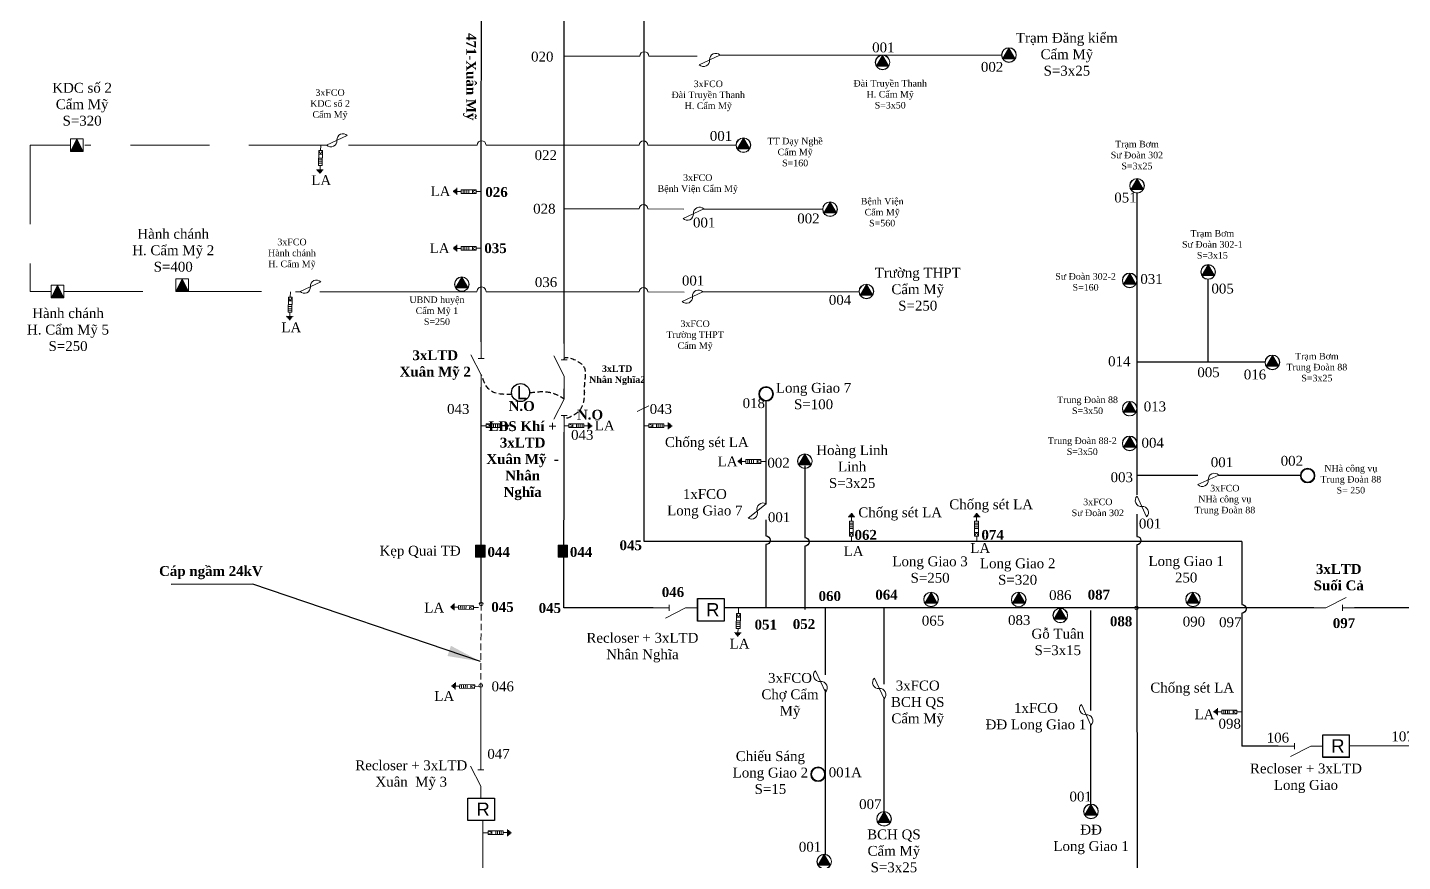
# Model space of a CAD drawing. Header units: inches. Extents: x 4393 to 9189, y -189 to 2360.
# Drawn here: x 8111.3 to 8215.7, y 1156.7 to 1220.1 of the extents above; entities that cross this region are included whole.
import ezdxf
from ezdxf.enums import TextEntityAlignment as Align

# ---------------------------------------------------------------- set-up
doc = ezdxf.new("R2010")
doc.units = ezdxf.units.IN
doc.header["$MEASUREMENT"] = 0
doc.linetypes.add('DASHED', pattern=[0.75, 0.5, -0.25])
for name, color, linetype, lineweight in [('Day 22kV', 1, 'Continuous', 25), ('TBA', 5, 'Continuous', 18), ('Text', 7, 'Continuous', 15), ('Thiet bi', 3, 'Continuous', 18)]:
    doc.layers.add(name, color=color, linetype=linetype, lineweight=lineweight)
doc.layers.add('TEXT477TANPHU', color=7, linetype='Continuous')
doc.styles.get("Standard").update_dxf_attribs({"font": 'arial.ttf'})
doc.styles.add('TimeNRoman', font='times.ttf')
doc.styles.add('TimeNRoman-B', font='timesbd.ttf')
doc.dimstyles.get("Standard").update_dxf_attribs({"dimtxt": 0.18, "dimasz": 0.18, "dimexe": 0.18, "dimexo": 0.0625, "dimgap": 0.09, "dimtad": 0, "dimtih": 1, "dimtoh": 1, "dimdec": 4, "dimzin": 0, "dimdsep": 46, "dimtxsty": 'Standard', "dimcen": 0.09, "dimadec": 0, "dimazin": 0, "dimtfac": 1, "dimtdec": 4, "dimtofl": 0, "dimtmove": 0, "dimatfit": 3, "dimfxl": 1, "dimtolj": 1, "dimtzin": 0, "dimarcsym": 0})

# ---------------------------------------------------------------- blocks, each defined once
blk = doc.blocks.new('ALTD')
at = {"color": 0}
for points in [[(3.38, 1.08), (1.27, 0), (0, 0)], [(2.99, 0.31), (2.99, -0.31)], [(2.99, 0), (4.73, 0)]]:
    blk.add_lwpolyline(points, dxfattribs=at)
blk = doc.blocks.new('FCO')
at = {"color": 0}
blk.add_lwpolyline([(0, 0, 0.707499), (1.13, 0.53, -0.707499), (2.26, 1.05, -5.301682)], format="xyb", dxfattribs=at)
blk.add_lwpolyline([(0, 0), (2.26, 1.05)], dxfattribs=at)
blk = doc.blocks.new('TBA 3P')
h = blk.add_hatch(color=4)
h.set_gradient(color1=(0, 0, 255), one_color=1, tint=1, name='INVSPHERICAL')
h.paths.add_polyline_path([(-0.01, 1.58), (0, 1.6, 0.414214), (-0.8, 0.8, 0.131652), (-0.69, 0.4), (-0.68, 0.42, -0.12747), (-0.78, 0.8, -0.409402)])
h = blk.add_hatch(color=4)
h.set_gradient(color1=(0, 0, 255), one_color=1, tint=1, name='INVSPHERICAL')
h.paths.add_polyline_path([(0.8, 0.8, 1), (-0.8, 0.8, 1)])
h.paths.add_polyline_path([(-0.78, 0.8, -1), (0.78, 0.8, -1)], flags=16)
h = blk.add_hatch(color=4)
h.set_gradient(color1=(0, 0, 255), one_color=1, tint=1, name='SPHERICAL')
h.paths.add_polyline_path([(0, 1.6), (0.01, 1.58, -0.409402), (0.78, 0.8, -0.12747), (0.68, 0.42), (0.69, 0.4, 0.131652), (0.8, 0.8, 0.414214)])
h = blk.add_hatch()
h.set_pattern_fill('AR-HBONE', color=4, scale=0.25, style=0)
h.paths.add_polyline_path([(0.69, 0.4), (0.67, 0.4, -0.566432), (-0.67, 0.4), (-0.69, 0.4, 0.57735)])
at = {"color": 0}
blk.add_lwpolyline([(0, 1.6, 0, 1.39, 0), (0, 0.4, 0, 0, 0)], format="xyseb", dxfattribs=at)
blk.add_lwpolyline([(-0.69, 0.4), (0.69, 0.4), (0, 1.6)], close=True, dxfattribs=at)
for radius in [0.8, 0.778]:
    blk.add_circle((0, 0.8), radius, dxfattribs=at)
blk = doc.blocks.new('TBA 1000')
at = {"color": 0}
blk.add_lwpolyline([(0, 1.39, 0, 1.39, 0), (0, 0, 0, 0, 0)], format="xyseb", dxfattribs=at)
for points in [[(-0.69, 0), (0.69, 0), (0, 1.39)], [(-0.69, 1.39), (0.69, 1.39), (0.69, 0), (-0.69, 0)]]:
    blk.add_lwpolyline(points, close=True, dxfattribs=at)
blk = doc.blocks.new('TBA 1P')
h = blk.add_hatch(color=4)
h.set_gradient(color1=(0, 0, 255), one_color=1, tint=1, name='SPHERICAL')
h.paths.add_polyline_path([(0.8, 0.8, 1), (-0.8, 0.8, 1)])
h.paths.add_polyline_path([(-0.77, 0.8, -1), (0.77, 0.8, -1)], flags=16)
at = {"color": 0}
for radius in [0.8, 0.769, 0.759, 0.759, 0.748, 0.737, 0.726, 0.715]:
    blk.add_circle((0, 0.8), radius, dxfattribs=at)
blk = doc.blocks.new('Re')
at = {"layer": 'Day 22kV', "color": 0}
blk.add_lwpolyline([(1873.29, 178.55), (1883.26, 178.55), (1883.26, 170.06), (1873.29, 170.06)], close=True, dxfattribs=at)
at = {"layer": 'TEXT477TANPHU', "color": 7, "true_color": 0xffffff, "insert": (1876.47, 176.87), "char_height": 5, "attachment_point": 1}
blk.add_mtext_dynamic_manual_height_columns('R', width=1.1505, gutter_width=1, heights=[0], dxfattribs=at)
blk = doc.blocks.new('LA')
at = {"color": 0}
for p, q in [((0.33, -2.28), (0.53, -2.69)), ((0.33, -2.28), (0.74, -2.28)), ((0.33, -3.92), (0.33, -2.28)), ((0.33, -2.69), (0.74, -2.69)), ((0.52, -1.72), (0.52, -2.28)), ((0.53, -2.69), (0.74, -2.28)), ((0.74, -2.28), (0.74, -3.92)), ((0.88, -4.39), (0.14, -4.39)), ((0.22, -4.48), (0.8, -4.48)), ((0.33, -3.1), (0.74, -3.1)), ((0.33, -3.3), (0.74, -3.3)), ((0.33, -3.51), (0.74, -3.51)), ((0.33, -3.71), (0.74, -3.71)), ((0.74, -3.92), (0.33, -3.92)), ((0.53, -3.92), (0.53, -4.39)), ((0.3, -4.58), (0.72, -4.58)), ((0.38, -4.67), (0.64, -4.67)), ((0.46, -4.77), (0.56, -4.77))]:
    blk.add_line(p, q, dxfattribs=at)
blk = doc.blocks.new('LBS khí')
blk.add_circle((1.09, -1.12), 3.4)
at = {"layer": 'TEXT477TANPHU', "color": 7, "true_color": 0xffffff, "insert": (-0.34, 1.36), "char_height": 5, "attachment_point": 1}
blk.add_mtext_dynamic_manual_height_columns('L', width=1.1505, gutter_width=1, heights=[0], dxfattribs=at)

msp = doc.modelspace()

# ---------------------------------------------------------------- hatches: boundary and pattern name
at = {"layer": 'Text', "lineweight": 15}
h = msp.add_hatch(dxfattribs=at)
h.set_pattern_fill('ANSI38', color=4, scale=0.5, style=0)
h.set_pattern_definition([(45, (8002.34644, 292.472746), (-0.044194174, 0.044194174), []), (135, (8002.34644, 292.472746), (-0.1325825215, 0.044194174), [0.15625, -0.09375])])
h.paths.add_polyline_path([(8146.06, 1180.78), (8145.33, 1180.78), (8145.33, 1179.87), (8146.06, 1179.87)])
h = msp.add_hatch(dxfattribs=at)
h.set_pattern_fill('ANSI38', color=4, scale=0.5, style=0)
h.set_pattern_definition([(45, (8008.61077, 292.47188), (-0.044194174, 0.044194174), []), (135, (8008.61077, 292.47188), (-0.1325825215, 0.044194174), [0.15625, -0.09375])])
h.paths.add_polyline_path([(8152.32, 1180.78), (8151.59, 1180.78), (8151.59, 1179.87), (8152.32, 1179.87)])

# ---------------------------------------------------------------- linework, layer by layer
at = {"color": 30, "linetype": 'DASHED', "lineweight": 15}
msp.add_line((8145.75, 1176.31), (8145.72, 1170.11), dxfattribs=at)
at = {"color": 1, "lineweight": 30}
msp.add_line((8158.82, 1176.01), (8152.04, 1176.01), dxfattribs=at)
at = {"layer": 'Day 22kV', "color": 6, "linetype": 'DASHED', "lineweight": 15, "ltscale": 12}
for p, q in [((8111.5, 1211.19), (8111.5, 1200.06)), ((8111.5, 1200.06), (8113.09, 1200.06))]:
    msp.add_line(p, q, dxfattribs=at)
at = {"layer": 'Day 22kV', "color": 30, "lineweight": 30}
for points in [[(8145.76, 1196.23), (8145.78, 1235.95)], [(8145.75, 1176.31), (8145.76, 1192.8)]]:
    msp.add_lwpolyline(points, dxfattribs=at)
at = {"layer": 'Day 22kV', "lineweight": 30}
for points in [[(8152.05, 1196.1), (8152.05, 1228.79), (8152.05, 1234.86)], [(8167.39, 1183.92), (8167.39, 1191.72)], [(8171.9, 1170.92), (8171.9, 1176.01)], [(8176.35, 1170.22), (8176.35, 1176.01)], [(8192.07, 1168.22), (8192.07, 1175.82)], [(8311.11, 1176.01), (8212.1, 1176.01)], [(8171.9, 1157.28), (8171.9, 1169.81)], [(8176.35, 1160.53), (8176.35, 1169.1)], [(8192.07, 1161.11), (8192.07, 1167.11)]]:
    msp.add_lwpolyline(points, dxfattribs=at)
at = {"layer": 'Day 22kV', "color": 5, "lineweight": 30}
for points in [[(8158.12, 1181.06), (8158.12, 1226.21)], [(8203.53, 1181.07), (8158.12, 1181.06)], [(8206.3, 1165.51), (8203.53, 1165.51)], [(8308.11, 1165.39), (8211.7, 1165.52)]]:
    msp.add_lwpolyline(points, dxfattribs=at)
at = {"layer": 'Day 22kV', "color": 6, "lineweight": 15}
for points in [[(8152.05, 1217.95), (8157.8, 1217.95, -0.983539), (8158.49, 1217.95), (8162.16, 1217.95)], [(8135.67, 1211.19), (8145.44, 1211.19, -0.983539), (8146.12, 1211.19), (8152.85, 1211.19)], [(8152.51, 1211.18), (8157.74, 1211.18, -0.983539), (8158.42, 1211.18), (8165.15, 1211.18)], [(8152.05, 1206.34), (8157.74, 1206.34, -0.983539), (8158.42, 1206.34), (8161.14, 1206.33)], [(8133.5, 1200.04), (8145.43, 1200.04, -1.066256), (8146.12, 1200.04), (8152.05, 1200.04)], [(8152.05, 1200.04), (8157.74, 1200.04, -0.983539), (8158.42, 1200.04), (8161.17, 1200.01)]]:
    msp.add_lwpolyline(points, format="xyb", dxfattribs=at)
at = {"layer": 'Day 22kV', "lineweight": 15}
msp.add_lwpolyline([(8163.83, 1218.03), (8185.29, 1218.03)], dxfattribs=at)
at = {"layer": 'Day 22kV', "color": 6, "linetype": 'DASHED', "lineweight": 15, "ltscale": 12}
for points in [[(8114.56, 1211.19), (8111.5, 1211.19)], [(8134.11, 1211.19), (8115.65, 1211.19)], [(8114.06, 1200.06), (8131.99, 1200.06)]]:
    msp.add_lwpolyline(points, dxfattribs=at)
at = {"layer": 'Day 22kV', "color": 1, "lineweight": 30}
for points in [[(8195.57, 1184.6), (8195.57, 1207.57)], [(8200.97, 1194.68), (8200.97, 1200.99)], [(8205.29, 1194.68), (8195.57, 1194.68)], [(8152.05, 1191.89), (8152.05, 1192.67)], [(8152.04, 1176.01), (8152.05, 1189.38)], [(8195.57, 1186.11), (8200.18, 1186.11)], [(8201.77, 1186.11), (8208.01, 1186.11)]]:
    msp.add_lwpolyline(points, dxfattribs=at)
at = {"layer": 'Day 22kV', "color": 6, "lineweight": 15}
for points in [[(8162.63, 1206.33), (8171.69, 1206.32)], [(8131.64, 1200.04), (8132.01, 1200.04)], [(8162.59, 1200.04), (8174.45, 1200.04)]]:
    msp.add_lwpolyline(points, dxfattribs=at)
at = {"layer": 'Day 22kV', "lineweight": 30}
for points in [[(8170.34, 1186.82), (8170.34, 1181.36, -0.983539), (8170.34, 1180.7), (8170.34, 1175.89)], [(8167.38, 1182.7), (8167.38, 1181.48, -0.983539), (8167.38, 1180.82), (8167.38, 1176.01)], [(8195.55, 1183.13), (8195.55, 1181.45, -0.983539), (8195.55, 1180.8), (8195.57, 1152.31)]]:
    msp.add_lwpolyline(points, format="xyb", dxfattribs=at)
at = {"layer": 'Day 22kV', "color": 5, "lineweight": 30}
msp.add_lwpolyline([(8203.53, 1181.07), (8203.53, 1176.28, -0.983539), (8203.53, 1175.62), (8203.53, 1165.51)], format="xyb", dxfattribs=at)
at = {"layer": 'Day 22kV', "color": 0, "lineweight": 15}
for points in [[(8162.2, 1176.72), (8164.21, 1176.72), (8164.21, 1175), (8162.2, 1175)], [(8209.69, 1166.36), (8211.7, 1166.36), (8211.7, 1164.65), (8209.69, 1164.65)]]:
    msp.add_lwpolyline(points, close=True, dxfattribs=at)
at = {"layer": 'Day 22kV', "color": 30, "lineweight": 15}
msp.add_lwpolyline([(8145.88, 1136.96), (8145.88, 1159.82)], dxfattribs=at)
at = {"layer": 'Day 22kV', "color": 4, "lineweight": 15}
for centre in [(8145.75, 1176.31), (8195.53, 1176.01), (8145.72, 1170.12)]:
    msp.add_circle(centre, 0.14, dxfattribs=at)
at = {"layer": 'Text', "color": 4}
for p, q in [((8157.61, 1190.93), (8158.49, 1191.37)), ((8145.72, 1170.12), (8145.72, 1164.97))]:
    msp.add_line(p, q, dxfattribs=at)
at = {"layer": 'Text', "color": 1, "lineweight": 30}
msp.add_line((8209, 1176.01), (8164.21, 1176.01), dxfattribs=at)
at = {"layer": 'Text', "color": 4, "lineweight": 15}
for points in [[(8145.33, 1180.78), (8146.06, 1180.78), (8146.06, 1179.87), (8145.33, 1179.87)], [(8151.59, 1180.78), (8152.32, 1180.78), (8152.32, 1179.87), (8151.59, 1179.87)]]:
    msp.add_lwpolyline(points, close=True, dxfattribs=at)
at = {"layer": 'Text', "color": 2, "linetype": 'DASHED', "lineweight": 25, "ltscale": 0.8, "start_tangent": (0.011776, 0.999931), "end_tangent": (0, 1)}
msp.add_spline([(8152.05, 1194.88), (8153.13, 1194.72), (8153.59, 1194.25), (8153.59, 1193), (8153.57, 1191.99), (8153.41, 1191.34), (8152.94, 1190.77), (8152.06, 1190.55)], degree=3, dxfattribs=at)
at = {"layer": 'Text', "color": 2, "linetype": 'DASHED', "lineweight": 25, "ltscale": 0.8}
msp.add_spline([(8148.09, 1192.24), (8146.46, 1192.53), (8145.76, 1193.72)], degree=3, dxfattribs=at)
at = {"layer": 'Text', "color": 2, "linetype": 'DASHED', "lineweight": 25, "ltscale": 0.8, "start_tangent": (-0.985851, 0.167623)}
msp.add_spline([(8149.44, 1192.37), (8150.84, 1192.42), (8151.57, 1192.18), (8152, 1191.93)], degree=3, dxfattribs=at)

# ---------------------------------------------------------------- block references
at = {"color": 0, "lineweight": 15, "xscale": 0.2015999999994165, "yscale": 0.2015999999998712, "zscale": 0.2016}
msp.add_blockref('LBS khí', (8148.52, 1192.61), dxfattribs=at)
at = {"layer": 'Day 22kV', "color": 0, "lineweight": 15, "xscale": 0.2015999999994165, "yscale": 0.2015999999998712, "zscale": 0.2016}
for p in [(7784.54, 1140.72), (7832.02, 1130.37), (7767.09, 1125.56)]:
    msp.add_blockref('Re', p, dxfattribs=at)
at = {"layer": 'TBA', "lineweight": 15, "xscale": 0.6955200000002151, "yscale": 0.6955199999999877, "zscale": 0.6955200000001468}
for name, p in [('TBA 3P', (8185.84, 1217.48)), ('TBA 3P', (8176.24, 1216.92)), ('TBA 1000', (8115.04, 1210.71)), ('TBA 3P', (8165.67, 1210.63)), ('TBA 3P', (8195.57, 1207.54)), ('TBA 3P', (8172.25, 1205.76)), ('TBA 3P', (8200.97, 1200.99)), ('TBA 1000', (8123.04, 1200.06)), ('TBA 3P', (8144.28, 1200.06)), ('TBA 3P', (8175.01, 1199.51)), ('TBA 3P', (8195.01, 1200.35)), ('TBA 1000', (8113.58, 1199.58)), ('TBA 3P', (8205.85, 1194.12)), ('TBA 1P', (8167.39, 1191.72)), ('TBA 3P', (8195.01, 1190.6)), ('TBA 3P', (8195.01, 1187.96)), ('TBA 3P', (8170.34, 1186.61)), ('TBA 1P', (8208.53, 1185.51)), ('TBA 3P', (8179.92, 1176.1)), ('TBA 3P', (8186.58, 1176.09)), ('TBA 3P', (8199.82, 1176.1)), ('TBA 3P', (8189.74, 1174.88)), ('TBA 1P', (8171.34, 1162.81)), ('TBA 3P', (8192.07, 1159.99)), ('TBA 3P', (8176.35, 1159.42)), ('TBA 3P', (8171.81, 1156.17))]:
    msp.add_blockref(name, p, dxfattribs=at)
at = {"layer": 'Thiet bi', "lineweight": 15}
for name, p, xscale, yscale, zscale, rotation in [('FCO', (8163.89, 1218.03), 0.6955200000002151, 0.6955199999999877, 0.6955200000001468, 180), ('LA', (8133.23, 1212.37), 0.6955200000002466, 0.6955199999999877, 0.6955200000001468, 358.4810953989524), ('LA', (8146.96, 1208.03), 0.6955199999999877, 0.6955199999999877, 0.6955200000001468, 270), ('FCO', (8162.66, 1206.34), 0.6955200000002151, 0.6955199999999877, 0.6955200000001468, 180), ('LA', (8146.96, 1203.71), 0.6955199999999877, 0.6955199999999877, 0.6955200000001468, 270), ('FCO', (8162.59, 1200.04), 0.6955200000002151, 0.6955199999999877, 0.6955200000001468, 180), ('LA', (8130.93, 1201.23), 0.6955200000002466, 0.6955199999999877, 0.6955200000001468, 358.4810953989524), ('ALTD', (8145.76, 1192.8), 0.7257600000000366, 0.7257600000000366, 0.7257600000000735, 90), ('ALTD', (8152.05, 1192.71), 0.7257600000000366, 0.7257600000000366, 0.7257600000000735, 90), ('ALTD', (8152.05, 1192.81), -0.7257600000000366, 0.7257600000000366, 0.7257600000000735, 90), ('LA', (8144.54, 1189.5), 0.6955199999999877, 0.6955199999999877, 0.6955200000001468, 90), ('LA', (8150.83, 1189.49), 0.6955199999999877, 0.6955199999999877, 0.6955200000001468, 90), ('LA', (8156.91, 1189.49), 0.6955199999999877, 0.6955199999999877, 0.6955200000001468, 90), ('LA', (8168.58, 1187.51), 0.6955199999999877, 0.6955199999999877, 0.6955200000001468, 270), ('FCO', (8201.77, 1186.11), 0.6955200000002151, 0.6955199999999877, 0.6955200000001468, 180), ('FCO', (8195.57, 1184.51), 0.6955199999999877, 0.6955199999999877, 0.6955200000001468, 270), ('FCO', (8167.39, 1183.92), 0.6955199999998677, 0.6955199999999877, 0.6955199999998661, 194.011253962635), ('LA', (8174.24, 1179.88), 0.6955200000002151, 0.6955199999999877, 0.6955200000001468, 180), ('LA', (8183.75, 1179.88), 0.6955200000002151, 0.6955199999999877, 0.6955200000001468, 180), ('LA', (8146.76, 1176.36), 0.6955200000000192, 0.6955199999999877, 0.6955200000001468, 268.4810953989519), ('ALTD', (8162.2, 1176.01), 0.725760000000264, 0.7257600000000366, 0.7257600000000735, 180), ('LA', (8164.97, 1177.19), 0.6955200000002466, 0.6955199999999877, 0.6955200000001468, 358.4810953989524), ('FCO', (8171.9, 1169.6), 0.7257600000000366, 0.7257600000000366, 0.7257600000000735, 90), ('LA', (8146.85, 1170.35), 0.6955200000000192, 0.6955199999999877, 0.6955200000001468, 268.4810953989519), ('FCO', (8176.35, 1169.1), 0.6955199999999877, 0.6955199999999877, 0.6955200000001468, 90), ('FCO', (8192.07, 1167.11), 0.6955199999999877, 0.6955199999999877, 0.6955200000001468, 90), ('LA', (8204.73, 1168.48), 0.6955199999999877, 0.6955199999999877, 0.6955200000001468, 270), ('ALTD', (8209.69, 1165.51), 0.725760000000264, 0.7257600000000366, 0.7257600000000735, 180), ('ALTD', (8145.72, 1161.53), 0.7257600000000366, 0.7257600000000366, 0.7257600000000735, 90), ('LA', (8144.7, 1158.56), 0.6955199999999877, 0.6955199999999877, 0.6955200000001468, 90)]:
    msp.add_blockref(name, p, dxfattribs=dict(at, xscale=xscale, yscale=yscale, zscale=zscale, rotation=rotation))
for name, p, xscale, yscale, zscale in [('FCO', (8134.01, 1211.19), 0.6955200000002151, 0.6955199999999877, 0.6955200000001468), ('FCO', (8131.99, 1200.06), 0.6955200000002151, 0.6955199999999877, 0.6955200000001468), ('ALTD', (8209, 1176.01), 0.725760000000264, 0.7257600000000366, 0.7257600000000735)]:
    msp.add_blockref(name, p, dxfattribs=dict(at, xscale=xscale, yscale=yscale, zscale=zscale))

# ---------------------------------------------------------------- texts
at = {"layer": 'Text', "color": 4, "lineweight": 15}
for s, style, p in [('001', 'TimeNRoman', (8176.3, 1218.24)), ('020', 'TimeNRoman', (8150.39, 1217.54)), ('002', 'TimeNRoman', (8184.56, 1216.76)), ('001', 'TimeNRoman', (8163.97, 1211.51)), ('022', 'TimeNRoman', (8150.66, 1210.05)), ('LA', 'TimeNRoman', (8133.6, 1208.15)), ('LA', 'TimeNRoman', (8142.66, 1207.31)), ('026', 'TimeNRoman-B', (8146.92, 1207.25)), ('051', 'TimeNRoman', (8194.69, 1206.83)), ('028', 'TimeNRoman', (8150.55, 1205.98)), ('001', 'TimeNRoman', (8162.69, 1204.93)), ('002', 'TimeNRoman', (8170.61, 1205.24)), ('LA', 'TimeNRoman', (8142.59, 1202.98)), ('035', 'TimeNRoman-B', (8146.84, 1202.98)), ('036', 'TimeNRoman', (8150.68, 1200.4)), ('001', 'TimeNRoman', (8161.85, 1200.52)), ('031', 'TimeNRoman', (8196.67, 1200.64)), ('005', 'TimeNRoman', (8202.07, 1199.91)), ('004', 'TimeNRoman', (8173.01, 1199.05)), ('LA', 'TimeNRoman', (8131.33, 1196.96)), ('014', 'TimeNRoman', (8194.22, 1194.38)), ('005', 'TimeNRoman', (8201, 1193.55)), ('016', 'TimeNRoman', (8204.53, 1193.38)), ('018', 'TimeNRoman', (8166.46, 1191.2)), ('013', 'TimeNRoman', (8196.93, 1190.95)), ('043', 'TimeNRoman', (8144.01, 1190.76)), ('043', 'TimeNRoman', (8159.4, 1190.76)), ('LA', 'TimeNRoman', (8155.13, 1189.5)), ('043', 'TimeNRoman', (8153.43, 1188.79)), ('004', 'TimeNRoman', (8196.76, 1188.19)), ('LA', 'TimeNRoman', (8164.47, 1186.77)), ('002', 'TimeNRoman', (8207.33, 1186.82)), ('002', 'TimeNRoman', (8168.34, 1186.67)), ('001', 'TimeNRoman', (8202.02, 1186.71)), ('003', 'TimeNRoman', (8194.41, 1185.57)), ('001', 'TimeNRoman', (8168.38, 1182.53)), ('001', 'TimeNRoman', (8196.56, 1182.05)), ('062', 'TimeNRoman-B', (8174.96, 1181.19)), ('074', 'TimeNRoman-B', (8184.6, 1181.19)), ('044', 'TimeNRoman-B', (8147.08, 1179.89)), ('044', 'TimeNRoman-B', (8153.34, 1179.89)), ('045', 'TimeNRoman-B', (8157.11, 1180.4)), ('LA', 'TimeNRoman', (8174.04, 1179.95)), ('LA', 'TimeNRoman', (8183.66, 1180.19)), ('046', 'TimeNRoman-B', (8160.32, 1176.84)), ('060', 'TimeNRoman-B', (8172.23, 1176.54)), ('064', 'TimeNRoman-B', (8176.54, 1176.64)), ('086', 'TimeNRoman', (8189.74, 1176.61)), ('087', 'TimeNRoman-B', (8192.67, 1176.64)), ('LA', 'TimeNRoman', (8142.19, 1175.66)), ('045', 'TimeNRoman-B', (8147.37, 1175.71)), ('045', 'TimeNRoman-B', (8150.97, 1175.63)), ('051', 'TimeNRoman-B', (8167.37, 1174.37)), ('052', 'TimeNRoman-B', (8170.27, 1174.41)), ('065', 'TimeNRoman', (8180.07, 1174.67)), ('083', 'TimeNRoman', (8186.62, 1174.71)), ('088', 'TimeNRoman-B', (8194.36, 1174.62)), ('090', 'TimeNRoman', (8199.89, 1174.6)), ('097', 'TimeNRoman', (8202.65, 1174.55)), ('097', 'TimeNRoman-B', (8211.29, 1174.48)), ('LA', 'TimeNRoman', (8165.38, 1172.92)), ('046', 'TimeNRoman', (8147.39, 1169.67)), ('LA', 'TimeNRoman', (8142.95, 1168.94)), ('LA', 'TimeNRoman', (8200.69, 1167.55)), ('098', 'TimeNRoman', (8202.61, 1166.84)), ('107', 'TimeNRoman', (8215.74, 1165.87)), ('106', 'TimeNRoman', (8206.27, 1165.78)), ('047', 'TimeNRoman', (8147.07, 1164.54)), ('001A', 'TimeNRoman', (8173.41, 1163.14)), ('007', 'TimeNRoman', (8175.31, 1160.72)), ('001', 'TimeNRoman', (8191.29, 1161.3)), ('001', 'TimeNRoman', (8170.73, 1157.48))]:
    msp.add_text(s, height=0.75, dxfattribs=dict(at, style=style)).set_placement(p, align=Align.CENTER)
at = {"layer": 'Text', "color": 4, "lineweight": 15, "insert": (8144.87, 1216.39), "char_height": 0.75, "width": 7.9543, "attachment_point": 5, "rotation": 270, "style": 'TimeNRoman'}
msp.add_mtext('{\\fTimes New Roman|b1|i0|c0|p18;471-Xuân Mỹ}', dxfattribs=at)
at = {"layer": 'Text', "color": 4, "lineweight": 15, "attachment_point": 5}
for s, insert, char_height, width, style in [('Trạm Đ{\\fTimes New Roman|b0|i0|c238|p18;ă}ng kiểm\\PCẩm Mỹ\\PS=3x25', (8190.24, 1218.09), 0.75, 10.4885, 'TimeNRoman'), ('KDC số 2\\PCẩm Mỹ\\PS=320', (8115.44, 1214.29), 0.75, 6.7886, 'TimeNRoman'), ('3xFCO\\P{\\fTimes New Roman|b0|i0|c238|p18;Đ}ài Truyền Thanh\\PH. Cẩm Mỹ', (8163, 1214.93), 0.5, 12.7079, 'TimeNRoman'), ('{\\fTimes New Roman|b0|i0|c238|p18;Đ}ài Truyền Thanh\\PH. Cẩm Mỹ\\PS=3x50', (8176.82, 1215.05), 0.5, 10.7777, 'TimeNRoman'), ('3xFCO\\PKDC số 2\\PCẩm Mỹ', (8134.27, 1214.27), 0.5, 6.7886, 'TimeNRoman'), ('TT Dạy Nghề\\PCẩm Mỹ\\PS=160', (8169.6, 1210.66), 0.5, 13.7373, 'TimeNRoman'), ('Trạm B{\\fTimes New Roman|b0|i0|c163|p18;ơ}m\\PS{\\fTimes New Roman|b0|i0|c163|p18;ư} {\\fTimes New Roman|b0|i0|c238|p34;Đ}oàn 302\\PS=3x25', (8195.56, 1210.43), 0.5, 12.1365, 'TimeNRoman'), ('3xFCO\\PBệnh Viện Cẩm Mỹ', (8162.2, 1208.22), 0.5, 6.7886, 'TimeNRoman'), ('Bệnh Viện\\PCẩm Mỹ\\PS=560', (8176.21, 1206.09), 0.5, 6.7886, 'TimeNRoman'), ('Hành chánh\\PH. Cẩm Mỹ 2\\PS=400', (8122.36, 1203.19), 0.75, 6.7886, 'TimeNRoman'), ('Trạm Bơm \\PS{\\fTimes New Roman|b0|i0|c163|p18;ư} {\\fTimes New Roman|b0|i0|c238|p18;Đ}oàn 302-1\\PS=3x15', (8201.29, 1203.64), 0.5, 9.8228, 'TimeNRoman'), ('3xFCO\\PHành chánh \\PH. Cẩm Mỹ ', (8131.38, 1202.91), 0.5, 6.7886, 'TimeNRoman'), ('Trường THPT\\PCẩm Mỹ\\PS=250', (8178.91, 1200.23), 0.75, 6.7886, 'TimeNRoman'), ('S{\\fTimes New Roman|b0|i0|c163|p18;ư} {\\fTimes New Roman|b0|i0|c238|p34;Đ}oàn 302-2\\PS=160', (8191.66, 1200.79), 0.5, 7.9581, 'TimeNRoman'), ('UBND huyện\\PCẩm Mỹ 1\\PS=250', (8142.39, 1198.6), 0.5, 6.7886, 'TimeNRoman'), ('Hành chánh\\PH. Cẩm Mỹ 5\\PS=250', (8114.37, 1197.16), 0.75, 18.2732, 'TimeNRoman'), ('3xFCO\\PTrường THPT \\PCẩm Mỹ', (8162, 1196.7), 0.5, 6.7886, 'TimeNRoman'), ('3xLTD \\PXuân Mỹ 2', (8142.26, 1194.47), 0.75, 7.0838, 'TimeNRoman-B'), ('Trạm Bơm \\PTrung {\\fTimes New Roman|b0|i0|c238|p18;Đ}oàn 88\\PS=3x25', (8209.23, 1194.31), 0.5, 14.9085, 'TimeNRoman'), ('3xLTD \\PNhân Nghĩa2', (8156.08, 1193.7), 0.5, 7.0838, 'TimeNRoman-B'), ('Long Giao 7\\PS=100', (8171, 1192.11), 0.75, 5.778, 'TimeNRoman'), ('{\\fTimes New Roman|b1|i0|c0|p18;\\C1;N.O}', (8148.83, 1191.35), 0.75, 2.4539, 'TimeNRoman'), ('Trung {\\fTimes New Roman|b0|i0|c238|p18;Đ}oàn 88\\PS=3x50', (8191.81, 1191.41), 0.5, 8.3512, 'TimeNRoman'), ('{\\fTimes New Roman|b1|i0|c0|p18;\\C1;N.O}', (8154.02, 1190.69), 0.75, 2.4539, 'TimeNRoman'), ('LBS Khí + 3xLTD \\PXuân Mỹ  - Nhân Nghĩa', (8148.9, 1187.2), 0.75, 5.76, 'TimeNRoman-B'), ('Chống sét LA', (8162.89, 1188.49), 0.75, 9.413, 'TimeNRoman'), ('Trung Đoàn 88-2\\PS=3x50', (8191.41, 1188.3), 0.5, 10.0973, 'TimeNRoman'), ('Hoàng Linh Linh\\PS=3x25', (8173.93, 1186.75), 0.75, 5.778, 'TimeNRoman'), ('1xFCO\\PLong Giao 7', (8162.74, 1183.92), 0.75, 5.778, 'TimeNRoman'), ('3xFCO\\PNHà công vụ \\PTrung Đoàn 88', (8202.24, 1184.2), 0.5, 14.734, 'TimeNRoman'), ('Chống sét LA', (8177.58, 1183.15), 0.75, 9.413, 'TimeNRoman'), ('Chống sét LA', (8184.49, 1183.76), 0.75, 9.413, 'TimeNRoman'), ('3xFCO\\PS{\\fTimes New Roman|b0|i0|c163|p18;ư} {\\fTimes New Roman|b0|i0|c238|p18;Đ}oàn 302', (8192.59, 1183.65), 0.5, 5.778, 'TimeNRoman'), ('Kẹp Quai TĐ', (8141.11, 1180.24), 0.75, 7.0291, 'TimeNRoman'), ('Long Giao 3\\PS=250', (8179.85, 1178.92), 0.75, 5.778, 'TimeNRoman'), ('Long Giao 2\\PS=320', (8186.5, 1178.77), 0.75, 5.778, 'TimeNRoman'), ('Long Giao 1\\P250', (8199.3, 1178.94), 0.75, 7.4496, 'TimeNRoman'), ('3xLTD\\PSuối Cả', (8210.89, 1178.34), 0.75, 6.0292, 'TimeNRoman-B'), ('Recloser + 3xLTD\\PNhân Nghĩa', (8158, 1172.99), 0.75, 9.789, 'TimeNRoman'), ('Gỗ Tuân\\PS=3x15', (8189.55, 1173.42), 0.75, 5.778, 'TimeNRoman'), ('3xFCO\\PChợ Cẩm Mỹ', (8169.21, 1169.32), 0.75, 5.778, 'TimeNRoman'), ('3xFCO\\PBCH QS\\PCẩm Mỹ', (8178.91, 1168.74), 0.75, 5.778, 'TimeNRoman'), ('Chống sét LA', (8199.76, 1169.83), 0.75, 9.413, 'TimeNRoman'), ('1xFCO \\PĐĐ Long Giao 1', (8187.89, 1167.66), 0.75, 7.6941, 'TimeNRoman'), ('Chiếu Sáng \\PLong Giao 2\\PS=15', (8167.72, 1163.49), 0.75, 5.778, 'TimeNRoman'), ('Recloser + 3xLTD\\PXuân  Mỹ 3', (8140.44, 1163.3), 0.75, 12.4941, 'TimeNRoman'), ('Recloser + 3xLTD \\PLong Giao', (8208.4, 1163.06), 0.75, 13.1032, 'TimeNRoman'), ('ĐĐ \\PLong Giao 1', (8192.08, 1158.41), 0.75, 8.5, 'TimeNRoman'), ('BCH QS\\PCẩm Mỹ\\PS=3x25', (8177.1, 1157.54), 0.75, 5.778, 'TimeNRoman')]:
    msp.add_mtext(s, dxfattribs=dict(at, insert=insert, char_height=char_height, width=width, style=style))
at = {"layer": 'Text', "color": 3, "lineweight": 15, "insert": (8211.81, 1185.79), "char_height": 0.5, "width": 9.2333, "attachment_point": 5, "style": 'TimeNRoman'}
msp.add_mtext('NHà công vụ \\PTrung Đoàn 88\\PS= 250', dxfattribs=at)
at = {"layer": 'Text', "color": 4, "lineweight": 15, "insert": (8125.22, 1178.69), "char_height": 0.75, "width": 11.1966, "attachment_point": 5, "line_spacing_factor": 1.1, "style": 'TimeNRoman-B'}
msp.add_mtext('Cáp ngầm 24kV', dxfattribs=at)

# ---------------------------------------------------------------- leaders
at = {"layer": 'Text', "lineweight": 15}
msp.add_leader([(8145.69, 1171.94), (8128.4, 1177.81), (8122.2, 1177.78)], dimstyle='Standard', override={"dimasz": 2.5, "dimgap": 0.09, "dimtad": 0}, dxfattribs=at)

doc.saveas('drawing.dxf')
